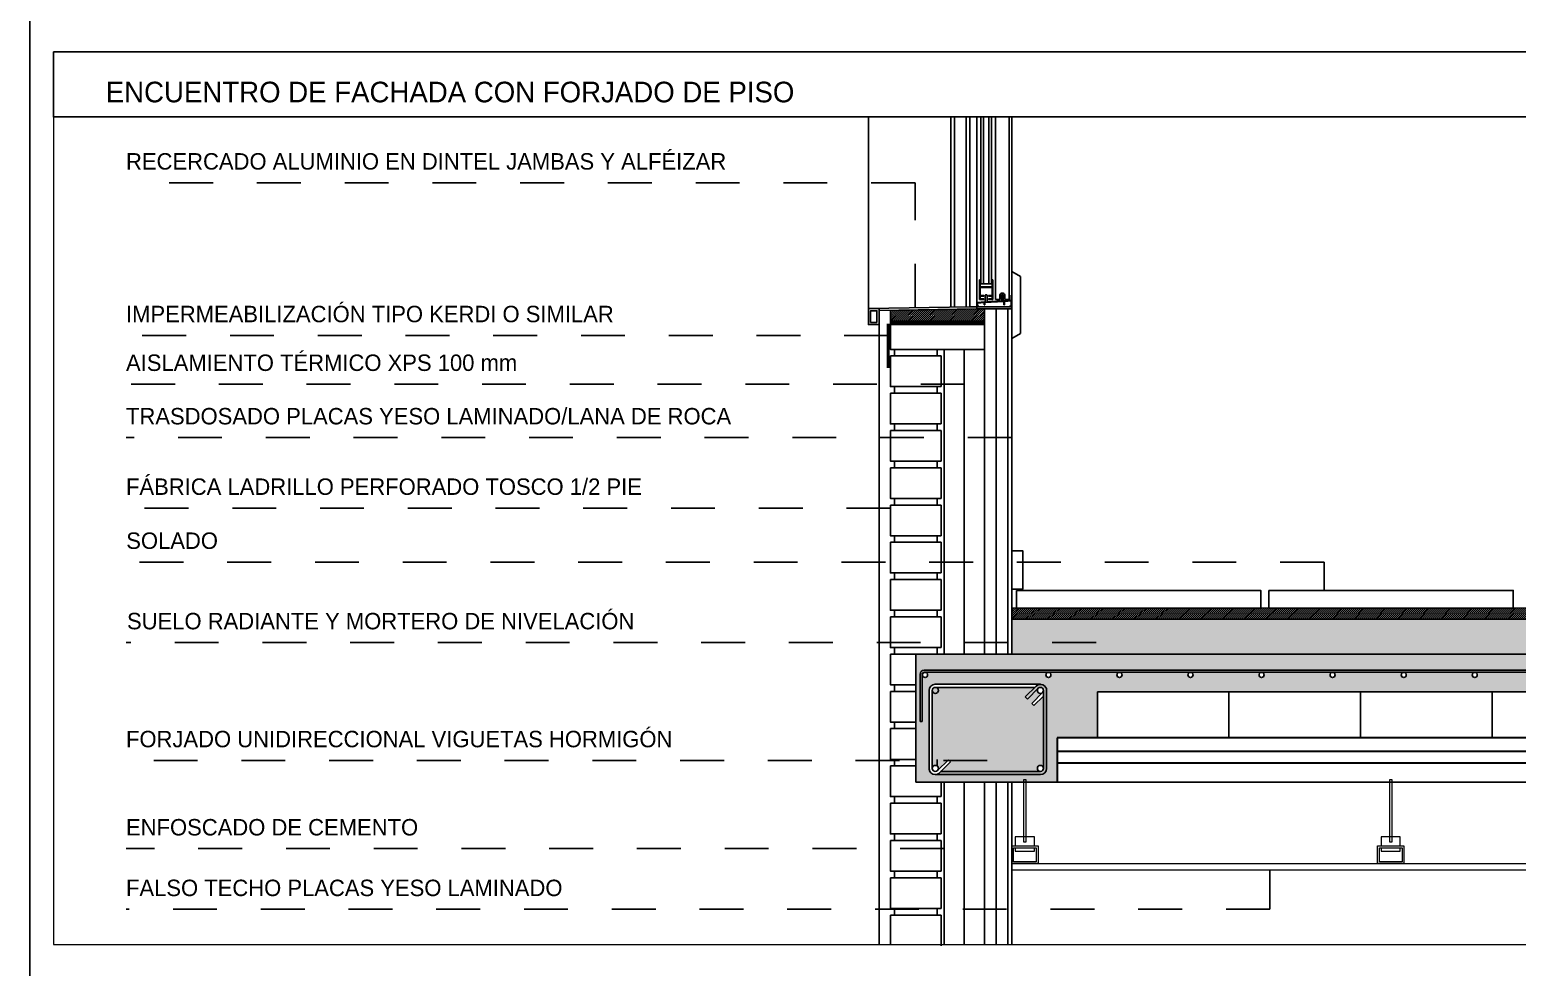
# Model space of a CAD drawing. Header units: millimetres. Extents: x 441156 to 441653, y 4514887 to 4515266.
# Drawn here: x 441537.64 to 441541.03, y 4514890.102 to 4514892.24 of the extents above; entities that cross this region are included whole.
import ezdxf

# ---------------------------------------------------------------- set-up
doc = ezdxf.new("R2010")
doc.units = ezdxf.units.MM
for name, pattern in [('CONTINUA', [0]), ('RAYITAS', [0.375, 0.25, -0.125]), ('RAYITAS2', [0.1875, 0.125, -0.0625])]:
    doc.linetypes.add(name, pattern=pattern)
for name, color, linetype, lineweight in [('0-CYPE1', 2, 'Continuous', 18), ('4', 5, 'Continuous', 9), ('_CAVITI-AUX', 2, 'Continuous', 5), ('CAVITI-MODULOS', 4, 'Continuous', 5), ('SOLA_NUDOS', 19, 'Continuous', 0), ('TEXTO', 4, 'Continuous', 30), ('TEXTOS', 2, 'Continuous', 30)]:
    doc.layers.add(name, color=color, linetype=linetype, lineweight=lineweight)
doc.layers.add('01_cartela', color=6, linetype='Continuous', plot=False)
for name, color, linetype in [('01_proyeccion', 36, 'RAYITAS'), ('03-VISTAS', 7, 'Continuous'), ('03_tabiques', 3, 'Continuous'), ('041-ESTRUCTURA', 166, 'Continuous'), ('08-VARIOS', 5, 'Continuous'), ('082-TRAMAS', 4, 'Continuous'), ('8-VARIOS', 5, 'Continuous'), ('BORDE-A1', 4, 'Continuous'), ('MUROS', 1, 'Continuous'), ('PALAU', 250, 'Continuous'), ('VENTANAS', 5, 'Continuous')]:
    doc.layers.add(name, color=color, linetype=linetype)
doc.styles.add('BERNARDO', font='')
doc.styles.add('Century Gothic_5', font='', dxfattribs={"height": 2.5})
doc.styles.get('BERNARDO').set_extended_font_data('Century Gothic')
doc.styles.get('Century Gothic_5').set_extended_font_data('Century Gothic')
doc.linetypes.add('AISLAMIENTO', pattern='A,0.00254,-2.54,[134,ltypeshp.shx,S=2.54,R=0,X=-2.54,Y=0],-5.08,[134,ltypeshp.shx,S=2.54,R=180,X=2.54,Y=0],-2.54', length=10.16254)
pattern_1 = [(45, (0, 0), (-0.0022450640302673, 0.0022450640302673), [])]

msp = doc.modelspace()

# ---------------------------------------------------------------- hatches: boundary and pattern name
at = {"layer": '0-CYPE1', "linetype": 'Continuous'}
h = msp.add_hatch(dxfattribs=at)
h.set_pattern_fill('HONEY', color=2, scale=0.05, style=0)
h.set_pattern_definition([(0, (440899.182712, 4514787.990665), (0.009375, 0.00541265875), [0.00625, -0.0125]), (120, (440899.182712, 4514787.990665), (-0.00937499998, 0.005412658785), [0.00625, -0.0125]), (60, (440899.182712, 4514787.990665), (2e-11, 0.010825317535), [-0.0125, 0.00625])])
h.paths.add_polyline_path([(441539.8779, 4514890.8958), (441541.7238, 4514890.8958), (441541.7238, 4514890.8158), (441539.8779, 4514890.8158)])
at = {"layer": '082-TRAMAS'}
h = msp.add_hatch(dxfattribs=at)
h.set_pattern_fill('AR-CONC', color=256, scale=0.01, style=0)
h.set_pattern_definition([(50, (439686.89523, 4515162.803935), (0.0717260183, -0.0062752135), [0.0075, -0.0825]), (355, (439686.89523, 4515162.803935), (-0.0138751334, 0.0752192134), [0.006, -0.066]), (100.4514445, (439686.901205, 4515162.80341), (0.0578508847, 0.068943999), [0.0063740192, -0.0701142112]), (46.1842, (439686.89523, 4515162.823935), (0.106724133, -0.016551928), [0.01125, -0.12375]), (96.6356355, (439686.90412, 4515162.82256), (0.0934661946, 0.09741186), [0.009561034, -0.105171376]), (351.184164, (439686.89523, 4515162.82394), (0.0934661945, 0.09741186), [0.009, -0.099]), (21, (439686.90523, 4515162.818935), (0.0596907052, -0.040261889), [0.0075, -0.0825]), (326, (439686.90523, 4515162.818935), (0.0243315332, 0.0725150045), [0.006, -0.066]), (71.4514447, (439686.9102, 4515162.81558), (0.0840222377, 0.0322531153), [0.006374019, -0.0701142112]), (37.5, (439686.895228, 4515162.803935), (0.00121598553, 0.0332893854), [0, -0.0652, 0, -0.067, 0, -0.06625]), (7.5, (439686.895228, 4515162.803935), (0.02630695374, 0.0394411712), [0, -0.0382, 0, -0.0637, 0, -0.02525]), (327.5, (439686.872928, 4515162.803935), (0.0533822436, -0.00225548717), [0, -0.025, 0, -0.078, 0, -0.1035]), (317.5, (439686.86293, 4515162.803935), (0.0583186169, 0.0100104982), [0, -0.0325, 0, -0.0518, 0, -0.0735])])
edge = h.paths.add_edge_path()
edge.add_arc((441540.6094, 4514890.7682), 0.00581, 0, 89.9753, ccw=False)
edge.add_arc((441540.6094, 4514890.7682), 0.00581, -180, 0, ccw=False)
edge.add_arc((441540.6094, 4514890.7682), 0.00581, 90, 180, ccw=False)
edge.add_line((441540.6094, 4514890.774), (441540.4474, 4514890.774))
edge.add_arc((441540.4474, 4514890.7682), 0.00581, 0, 89.971, ccw=False)
edge.add_arc((441540.4474, 4514890.7682), 0.00581, -180, 0, ccw=False)
edge.add_arc((441540.4474, 4514890.7682), 0.00581, 90, 180, ccw=False)
edge.add_line((441540.4474, 4514890.774), (441540.2854, 4514890.774))
edge.add_arc((441540.2854, 4514890.7682), 0.00581, 0, 89.9648, ccw=False)
edge.add_arc((441540.2854, 4514890.7682), 0.00581, -180, 0, ccw=False)
edge.add_arc((441540.2854, 4514890.7682), 0.00581, 90, 180, ccw=False)
edge.add_line((441540.2854, 4514890.774), (441540.1235, 4514890.774))
edge.add_arc((441540.1235, 4514890.7682), 0.00581, 0, 89.9555, ccw=False)
edge.add_arc((441540.1235, 4514890.7682), 0.00581, -180, 0, ccw=False)
edge.add_arc((441540.1235, 4514890.7682), 0.00581, 90, 180, ccw=False)
edge.add_line((441540.1235, 4514890.774), (441539.9615, 4514890.774))
edge.add_arc((441539.9615, 4514890.7682), 0.00581, 0, 89.9392, ccw=False)
edge.add_arc((441539.9615, 4514890.7682), 0.00581, -180, 0, ccw=False)
edge.add_arc((441539.9615, 4514890.7682), 0.00581, 90, 180, ccw=False)
edge.add_line((441539.9615, 4514890.774), (441539.6803, 4514890.774))
edge.add_arc((441539.6803, 4514890.7682), 0.00581, 0, 89.9045, ccw=False)
edge.add_arc((441539.6803, 4514890.7682), 0.00581, -180, 0, ccw=False)
edge.add_line((441539.6745, 4514890.7682), (441539.6738, 4514890.6619))
edge.add_line((441539.6738, 4514890.6619), (441539.6691, 4514890.6619))
edge.add_line((441539.6691, 4514890.6619), (441539.6691, 4514890.7695))
edge.add_arc((441539.6785, 4514890.7695), 0.00936, 90.0212, 180.009, ccw=False)
edge.add_line((441539.6785, 4514890.7788), (441541.7238, 4514890.7788))
edge.add_line((441541.7238, 4514890.7788), (441541.7238, 4514890.816))
edge.add_line((441541.7238, 4514890.816), (441539.6595, 4514890.816))
edge.add_line((441539.6595, 4514890.816), (441539.6595, 4514890.5235))
edge.add_line((441539.6595, 4514890.5235), (441539.9815, 4514890.5235))
edge.add_line((441539.9815, 4514890.5235), (441539.9815, 4514890.6249))
edge.add_line((441539.9815, 4514890.6249), (441540.0731, 4514890.6249))
edge.add_line((441540.0731, 4514890.6249), (441540.0731, 4514890.7299))
edge.add_line((441540.0731, 4514890.7299), (441541.7238, 4514890.7299))
edge.add_line((441541.7238, 4514890.7299), (441541.7238, 4514890.7745))
edge.add_line((441541.7238, 4514890.7745), (441541.5813, 4514890.774))
edge.add_arc((441541.5813, 4514890.7682), 0.00581, 0, 90, ccw=False)
edge.add_arc((441541.5813, 4514890.7682), 0.00581, -180, 0, ccw=False)
edge.add_arc((441541.5813, 4514890.7682), 0.00581, 90, 180, ccw=False)
edge.add_line((441541.5813, 4514890.774), (441541.4193, 4514890.774))
edge.add_arc((441541.4193, 4514890.7682), 0.00581, 0, 89.9858, ccw=False)
edge.add_arc((441541.4193, 4514890.7682), 0.00581, -180, 0, ccw=False)
edge.add_arc((441541.4193, 4514890.7682), 0.00581, 90, 180, ccw=False)
edge.add_line((441541.4193, 4514890.774), (441541.2573, 4514890.774))
edge.add_arc((441541.2573, 4514890.7682), 0.00581, 0, 89.9845, ccw=False)
edge.add_arc((441541.2573, 4514890.7682), 0.00581, -180, 0, ccw=False)
edge.add_arc((441541.2573, 4514890.7682), 0.00581, 90, 180, ccw=False)
edge.add_line((441541.2573, 4514890.774), (441541.0953, 4514890.774))
edge.add_arc((441541.0953, 4514890.7682), 0.00581, 0, 89.9829, ccw=False)
edge.add_arc((441541.0953, 4514890.7682), 0.00581, -180, 0, ccw=False)
edge.add_arc((441541.0953, 4514890.7682), 0.00581, 90, 180, ccw=False)
edge.add_line((441541.0953, 4514890.774), (441540.9334, 4514890.774))
edge.add_arc((441540.9333, 4514890.7682), 0.00581, 0, 89.9809, ccw=False)
edge.add_arc((441540.9333, 4514890.7682), 0.00581, -180, 0, ccw=False)
edge.add_arc((441540.9333, 4514890.7682), 0.00581, 90, 180, ccw=False)
edge.add_line((441540.9333, 4514890.774), (441540.7714, 4514890.774))
edge.add_arc((441540.7714, 4514890.7682), 0.00581, 0, 89.9785, ccw=False)
edge.add_arc((441540.7714, 4514890.7682), 0.00581, -180, 0, ccw=False)
edge.add_arc((441540.7714, 4514890.7682), 0.00581, 90, 180, ccw=False)
edge.add_line((441540.7714, 4514890.774), (441540.6094, 4514890.774))
edge = h.paths.add_edge_path(flags=16)
edge.add_line((441539.7136, 4514890.5452), (441539.7384, 4514890.57))
edge.add_line((441539.7384, 4514890.57), (441539.7335, 4514890.5749))
edge.add_line((441539.7335, 4514890.5749), (441539.7087, 4514890.5501))
edge.add_arc((441539.7037, 4514890.5551), 0.00702, 180, 315, ccw=False)
edge.add_line((441539.6967, 4514890.5551), (441539.6967, 4514890.7329))
edge.add_arc((441539.7037, 4514890.7329), 0.00702, 90, 180, ccw=False)
edge.add_line((441539.7037, 4514890.74), (441539.7107, 4514890.74))
edge.add_line((441539.7107, 4514890.74), (441539.9306, 4514890.74))
edge.add_line((441539.9306, 4514890.74), (441539.9335, 4514890.7429))
edge.add_arc((441539.9435, 4514890.7329), 0.014, 90.0152, 135, ccw=False)
edge.add_line((441539.9434, 4514890.747), (441539.7107, 4514890.747))
edge.add_line((441539.7107, 4514890.747), (441539.7037, 4514890.747))
edge.add_arc((441539.7037, 4514890.7329), 0.014, 90.0152, 180)
edge.add_line((441539.6897, 4514890.7329), (441539.6897, 4514890.5551))
edge.add_arc((441539.7037, 4514890.5551), 0.014, 180, 270)
edge.add_arc((441539.7037, 4514890.5551), 0.014, 270, 315)
edge = h.paths.add_edge_path(flags=16)
edge.add_arc((441539.9435, 4514890.5551), 0.00702, -180, 0, ccw=False)
edge.add_arc((441539.9435, 4514890.5551), 0.00702, 0, 180, ccw=False)
edge.add_line((441539.9505, 4514890.5551), (441539.9505, 4514890.7201))
edge.add_line((441539.9505, 4514890.7201), (441539.9286, 4514890.6982))
edge.add_line((441539.9286, 4514890.6982), (441539.9236, 4514890.7032))
edge.add_line((441539.9236, 4514890.7032), (441539.9484, 4514890.728))
edge.add_arc((441539.9435, 4514890.7329), 0.00702, 180, 315.0163, ccw=False)
edge.add_arc((441539.9435, 4514890.7329), 0.00702, 0, 180, ccw=False)
edge.add_line((441539.9505, 4514890.7329), (441539.9505, 4514890.5551))
edge = h.paths.add_edge_path(flags=16)
edge.add_arc((441539.7037, 4514890.5551), 0.00702, 0, 180)
edge.add_arc((441539.7037, 4514890.5551), 0.00702, 180, 360)
at = {"layer": '_CAVITI-AUX', "linetype": 'CONTINUA'}
h = msp.add_hatch(dxfattribs=at)
h.set_pattern_fill('ANSI31', color=254, scale=0.001)
h.set_pattern_definition(pattern_1)
h.paths.add_polyline_path([(441539.6015, 4514891.5751), (441539.6015, 4514891.5997), (441539.8157, 4514891.603), (441539.8157, 4514891.5751)])
h = msp.add_hatch(dxfattribs=at)
h.set_pattern_fill('ANSI31', color=254)
h.set_pattern_definition([(45, (0, 1.3944), (-2.2450640303, 2.2450640303), [])])
h.paths.add_polyline_path([(441539.8779, 4514890.896), (441541.7238, 4514890.896), (441541.7238, 4514890.9209), (441539.8779, 4514890.9209)])
h = msp.add_hatch(dxfattribs=at)
h.set_pattern_fill('ANSI31', color=254, scale=0.001)
h.set_pattern_definition(pattern_1)
h.paths.add_polyline_path([(441539.8779, 4514890.896), (441541.7238, 4514890.896), (441541.7238, 4514890.9209), (441539.8779, 4514890.9209)])

# ---------------------------------------------------------------- linework, layer by layer
at = {"color": 2}
for p, q in [((441539.7393, 4514891.6071), (441539.7393, 4514892.041)), ((441539.7473, 4514892.041), (441539.7473, 4514891.6072)), ((441539.7473, 4514892.041), (441539.7473, 4514891.6072)), ((441539.7473, 4514892.041), (441539.7473, 4514891.6072)), ((441539.7743, 4514892.041), (441539.7743, 4514891.6076)), ((441539.7743, 4514892.041), (441539.7743, 4514891.6076)), ((441539.7823, 4514891.6078), (441539.7823, 4514892.041)), ((441540.0731, 4514890.7299, -0.0455), (441540.0731, 4514890.6249, -0.0455)), ((441540.0731, 4514890.7299, -0.0455), (441541.7238, 4514890.7299, -0.0455)), ((441540.0731, 4514890.7299, -0.0455), (441540.0731, 4514890.6249, -0.0455)), ((441540.3731, 4514890.7299, -0.0455), (441540.3731, 4514890.6249, -0.0455)), ((441540.3731, 4514890.7299, -0.0455), (441540.3731, 4514890.6249, -0.0455)), ((441540.6731, 4514890.7299, -0.0455), (441540.6731, 4514890.6249, -0.0455)), ((441540.6731, 4514890.7299, -0.0455), (441540.6731, 4514890.6249, -0.0455)), ((441540.9731, 4514890.7299, -0.0455), (441540.9731, 4514890.6249, -0.0455)), ((441540.9731, 4514890.7299, -0.0455), (441540.9731, 4514890.6249, -0.0455))]:
    msp.add_line(p, q, dxfattribs=at)
at = {"color": 4}
msp.add_line((441539.8779, 4514890.8958, -0.0455), (441541.7238, 4514890.8958, -0.0455), dxfattribs=at)
at = {"layer": '01_cartela', "color": 1}
msp.add_lwpolyline([(441537.6397, 4514887.4462), (441543.3824, 4514887.4462), (441543.3824, 4514895.6164), (441537.6397, 4514895.6164)], close=True, dxfattribs=at)
at = {"layer": '01_proyeccion', "color": 10, "linetype": 'RAYITAS', "ltscale": 0.15}
for p, q in [((441539.6576, 4514891.8906, -0.0683), (441537.8591, 4514891.8906)), ((441539.6576, 4514891.6057, -0.0683), (441539.6576, 4514891.8906, -0.0683)), ((441539.6576, 4514891.6057, -0.0683), (441539.6576, 4514891.8906, -0.0683)), ((441539.5963, 4514891.5426, -0.0659), (441537.8591, 4514891.5426)), ((441539.7708, 4514891.4315), (441537.8591, 4514891.4315)), ((441539.8779, 4514891.3096), (441537.8591, 4514891.3096)), ((441539.6015, 4514891.1488), (441537.8591, 4514891.1488)), ((441540.5899, 4514891.0256, -0.0455), (441537.8591, 4514891.0256)), ((441540.5899, 4514891.0256, -0.0455), (441540.5899, 4514890.9609, -0.0455)), ((441540.0702, 4514890.8422), (441537.8591, 4514890.8422)), ((441539.8222, 4514890.5732, -0.0455), (441537.8591, 4514890.5732, -0.0455)), ((441539.7238, 4514890.3722), (441537.8591, 4514890.3722)), ((441540.4664, 4514890.2338), (441540.4664, 4514890.3233)), ((441540.4664, 4514890.2338), (441537.8591, 4514890.2338))]:
    msp.add_line(p, q, dxfattribs=at)
at = {"layer": '03-VISTAS', "elevation": -0.0455}
for points in [[(441539.8779, 4514890.9638), (441539.9032, 4514890.9638), (441539.9032, 4514891.0513), (441539.8779, 4514891.0513)], [(441539.8889, 4514890.9609), (441539.8889, 4514890.9209), (441540.4457, 4514890.9209), (441540.4457, 4514890.9609)], [(441540.4642, 4514890.9609), (441540.4642, 4514890.9209), (441541.021, 4514890.9209), (441541.021, 4514890.9609)]]:
    msp.add_lwpolyline(points, close=True, dxfattribs=at)
at = {"layer": '03_tabiques', "ltscale": 2.5}
msp.add_lwpolyline([(441537.6938, 4514892.1896), (441541.7238, 4514892.1896), (441541.7238, 4514892.041), (441537.6938, 4514892.041)], close=True, dxfattribs=at)
at = {"layer": '041-ESTRUCTURA'}
for p, q in [((441539.6691, 4514890.7695, -0.0455), (441539.6691, 4514890.6619, -0.0455)), ((441539.6738, 4514890.7698, -0.0455), (441539.6738, 4514890.6619, -0.0455)), ((441541.7238, 4514890.7788, -0.0455), (441539.6785, 4514890.7788, -0.0455)), ((441541.7238, 4514890.7745, -0.0455), (441539.6785, 4514890.7745, -0.0455)), ((441539.9335, 4514890.7429, -0.0455), (441539.9087, 4514890.7181, -0.0455)), ((441539.9385, 4514890.7379, -0.0455), (441539.9137, 4514890.7131, -0.0455)), ((441539.9137, 4514890.7131, -0.0455), (441539.9087, 4514890.7181, -0.0455)), ((441539.9484, 4514890.728, -0.0455), (441539.9236, 4514890.7032, -0.0455)), ((441539.9286, 4514890.6982, -0.0455), (441539.9236, 4514890.7032, -0.0455)), ((441539.9505, 4514890.7201, -0.0455), (441539.9286, 4514890.6982, -0.0455)), ((441539.6738, 4514890.6619, -0.0455), (441539.6691, 4514890.6619, -0.0455)), ((441539.7087, 4514890.5501, -0.0455), (441539.7335, 4514890.5749, -0.0455)), ((441539.7136, 4514890.5452, -0.0455), (441539.7384, 4514890.57, -0.0455)), ((441539.7335, 4514890.5749, -0.0455), (441539.7384, 4514890.57, -0.0455))]:
    msp.add_line(p, q, dxfattribs=at)
at = {"layer": '041-ESTRUCTURA', "elevation": -0.0455}
for points in [[(441539.6015, 4514890.9008), (441539.6015, 4514890.8308), (441539.7175, 4514890.8308)], [(441539.6897, 4514890.7329), (441539.6897, 4514890.5551)], [(441539.6967, 4514890.7329), (441539.6967, 4514890.5551)], [(441539.7107, 4514890.747), (441539.7037, 4514890.747)], [(441539.7107, 4514890.74), (441539.7037, 4514890.74)], [(441539.9435, 4514890.747), (441539.7107, 4514890.747)], [(441539.9306, 4514890.74), (441539.7107, 4514890.74)], [(441539.9505, 4514890.5551), (441539.9505, 4514890.7329)], [(441539.9575, 4514890.5551), (441539.9575, 4514890.7329)], [(441539.7037, 4514890.541), (441539.9435, 4514890.541)], [(441539.7159, 4514890.5481), (441539.9435, 4514890.5481)]]:
    msp.add_lwpolyline(points, dxfattribs=at)
at = {"layer": '041-ESTRUCTURA'}
for centre, radius in [((441539.6803, 4514890.7682, -0.0455), 0.00581), ((441539.9615, 4514890.7682, -0.0455), 0.00581), ((441540.1235, 4514890.7682, -0.0455), 0.00581), ((441540.2854, 4514890.7682, -0.0455), 0.00581), ((441540.4474, 4514890.7682, -0.0455), 0.00581), ((441540.6094, 4514890.7682, -0.0455), 0.00581), ((441540.7714, 4514890.7682, -0.0455), 0.00581), ((441540.9333, 4514890.7682, -0.0455), 0.00581), ((441539.7037, 4514890.7329, -0.0455), 0.00702), ((441539.9435, 4514890.7329, -0.0455), 0.00702), ((441539.7037, 4514890.5551, -0.0455), 0.00702), ((441539.7037, 4514890.5551, -0.0455), 0.00702), ((441539.9435, 4514890.5551, -0.0455), 0.00702)]:
    msp.add_circle(centre, radius, dxfattribs=at)
for centre, radius, start, end in [((441539.6785, 4514890.7695, -0.0455), 0.00936, 90, 180), ((441539.6785, 4514890.7698, -0.0455), 0.00468, 90, 180), ((441539.7037, 4514890.7329, -0.0455), 0.014, 90, 180), ((441539.9435, 4514890.7329, -0.0455), 0.014, 0, 135), ((441539.7037, 4514890.5551, -0.0455), 0.014, 180, 210), ((441539.7037, 4514890.5551, -0.0455), 0.014, 180, 270), ((441539.7037, 4514890.5551, -0.0455), 0.014, 270, 315.0142), ((441539.9435, 4514890.5551, -0.0455), 0.014, 270, 0)]:
    msp.add_arc(centre, radius, start, end, dxfattribs=at)
at = {"layer": '08-VARIOS'}
for p, q in [((441539.7983, 4514891.6078, -0.0455), (441539.7983, 4514892.041, -0.0455)), ((441539.7983, 4514891.6276, -0.0455), (441539.7983, 4514892.041, -0.0455)), ((441539.8411, 4514892.041, -0.0455), (441539.8411, 4514891.6247, -0.0455)), ((441539.8719, 4514892.041, -0.0455), (441539.8719, 4514891.6247, -0.0455)), ((441539.8779, 4514891.6078, -0.0455), (441539.8779, 4514892.041, -0.0455)), ((441539.8978, 4514891.6768, -0.0455), (441539.8779, 4514891.6883, -0.0455)), ((441539.8043, 4514891.6694, -0.0455), (441539.8068, 4514891.6694, -0.0455)), ((441539.8043, 4514891.6247, -0.0455), (441539.8043, 4514891.6694, -0.0455)), ((441539.8058, 4514891.6679, -0.0455), (441539.8068, 4514891.6679, -0.0455)), ((441539.8058, 4514891.653, -0.0455), (441539.8058, 4514891.6679, -0.0455)), ((441539.8058, 4514891.653, -0.0455), (441539.8336, 4514891.653, -0.0455)), ((441539.8058, 4514891.6336, -0.0455), (441539.8058, 4514891.6515, -0.0455)), ((441539.8058, 4514891.6515, -0.0455), (441539.8336, 4514891.6515, -0.0455)), ((441539.8068, 4514891.6679, -0.0455), (441539.8068, 4514891.6694, -0.0455)), ((441539.8327, 4514891.6694, -0.0455), (441539.8351, 4514891.6694, -0.0455)), ((441539.8327, 4514891.6679, -0.0455), (441539.8327, 4514891.6694, -0.0455)), ((441539.8327, 4514891.6679, -0.0455), (441539.8336, 4514891.6679, -0.0455)), ((441539.8336, 4514891.653, -0.0455), (441539.8336, 4514891.6679, -0.0455)), ((441539.8336, 4514891.6336, -0.0455), (441539.8336, 4514891.6515, -0.0455)), ((441539.8351, 4514891.6247, -0.0455), (441539.8351, 4514891.6694, -0.0455)), ((441539.8978, 4514891.5468, -0.0455), (441539.8978, 4514891.6768, -0.0455)), ((441539.7983, 4514891.6078, -0.0455), (441539.7983, 4514891.6346, -0.0455)), ((441539.8177, 4514891.619, -0.0455), (441539.7983, 4514891.6177, -0.0455)), ((441539.815, 4514891.6173, -0.0455), (441539.7998, 4514891.6163, -0.0455)), ((441539.7998, 4514891.6163, -0.0455), (441539.7998, 4514891.6092, -0.0455)), ((441539.8043, 4514891.6247, -0.0455), (441539.8143, 4514891.6247, -0.0455)), ((441539.8058, 4514891.6336, -0.0455), (441539.8143, 4514891.6336, -0.0455)), ((441539.8058, 4514891.6336, -0.0455), (441539.8143, 4514891.6336, -0.0455)), ((441539.8058, 4514891.6262, -0.0455), (441539.8058, 4514891.6321, -0.0455)), ((441539.8058, 4514891.6321, -0.0455), (441539.8143, 4514891.6321, -0.0455)), ((441539.8058, 4514891.6262, -0.0455), (441539.8143, 4514891.6262, -0.0455)), ((441539.8143, 4514891.6336, -0.0455), (441539.8143, 4514891.6321, -0.0455)), ((441539.8143, 4514891.6262, -0.0455), (441539.8143, 4514891.6247, -0.0455)), ((441539.815, 4514891.6173, -0.0455), (441539.815, 4514891.6123, -0.0455)), ((441539.8597, 4514891.6201, -0.0455), (441539.8165, 4514891.6174, -0.0455)), ((441539.8165, 4514891.6174, -0.0455), (441539.8165, 4514891.6123, -0.0455)), ((441539.8177, 4514891.6346, -0.0455), (441539.8177, 4514891.619, -0.0455)), ((441539.8217, 4514891.6346, -0.0455), (441539.8217, 4514891.6192, -0.0455)), ((441539.8545, 4514891.6213, -0.0455), (441539.8217, 4514891.6192, -0.0455)), ((441539.8252, 4514891.6336, -0.0455), (441539.8252, 4514891.6321, -0.0455)), ((441539.8252, 4514891.6336, -0.0455), (441539.8336, 4514891.6336, -0.0455)), ((441539.8252, 4514891.6321, -0.0455), (441539.8336, 4514891.6321, -0.0455)), ((441539.8252, 4514891.6262, -0.0455), (441539.8336, 4514891.6262, -0.0455)), ((441539.8252, 4514891.6262, -0.0455), (441539.8252, 4514891.6247, -0.0455)), ((441539.8252, 4514891.6247, -0.0455), (441539.8351, 4514891.6247, -0.0455)), ((441539.8336, 4514891.6262, -0.0455), (441539.8336, 4514891.6321, -0.0455)), ((441539.851, 4514891.6247, -0.0455), (441539.8411, 4514891.6247, -0.0455)), ((441539.851, 4514891.6247, -0.0455), (441539.851, 4514891.6346, -0.0455)), ((441539.8545, 4514891.6346, -0.0455), (441539.8545, 4514891.6213, -0.0455)), ((441539.8585, 4514891.6346, -0.0455), (441539.8585, 4514891.6215, -0.0455)), ((441539.8763, 4514891.6227, -0.0455), (441539.8585, 4514891.6215, -0.0455)), ((441539.8597, 4514891.6201, -0.0455), (441539.8597, 4514891.6123, -0.0455)), ((441539.8764, 4514891.6212, -0.0455), (441539.8612, 4514891.6202, -0.0455)), ((441539.8612, 4514891.6202, -0.0455), (441539.8612, 4514891.6123, -0.0455)), ((441539.862, 4514891.6247, -0.0455), (441539.862, 4514891.6346, -0.0455)), ((441539.8719, 4514891.6247, -0.0455), (441539.862, 4514891.6247, -0.0455)), ((441539.8764, 4514891.6346, -0.0455), (441539.8764, 4514891.6227, -0.0455)), ((441539.8779, 4514891.6346, -0.0455), (441539.8764, 4514891.6346, -0.0455)), ((441539.8764, 4514891.6212, -0.0455), (441539.8764, 4514891.6092, -0.0455)), ((441539.8033, 4514891.6092, -0.0455), (441539.7998, 4514891.6092, -0.0455)), ((441539.8033, 4514891.6078, -0.0455), (441539.8033, 4514891.6092, -0.0455)), ((441539.8165, 4514891.6123, -0.0455), (441539.815, 4514891.6123, -0.0455)), ((441539.8157, 4514890.8158), (441539.8157, 4514891.603)), ((441539.8597, 4514891.6123, -0.0455), (441539.8612, 4514891.6123, -0.0455)), ((441539.869, 4514890.8158, -0.0455), (441539.869, 4514891.603, -0.0455)), ((441539.8764, 4514891.6092, -0.0455), (441539.8729, 4514891.6092, -0.0455)), ((441539.8729, 4514891.6092, -0.0455), (441539.8729, 4514891.6078, -0.0455)), ((441539.8729, 4514891.6078, -0.0455), (441539.8779, 4514891.6078, -0.0455)), ((441539.8779, 4514890.8158, -0.0455), (441539.8779, 4514891.6078, -0.0455)), ((441539.8779, 4514891.5353, -0.0455), (441539.8978, 4514891.5468, -0.0455)), ((441539.6109, 4514890.9158, -0.0455), (441539.6109, 4514890.9008, -0.0455)), ((441539.708, 4514890.9158, -0.0455), (441539.708, 4514890.9008, -0.0455)), ((441539.6109, 4514890.8158, -0.0455), (441539.6109, 4514890.8308, -0.0455)), ((441539.708, 4514890.8158, -0.0455), (441539.708, 4514890.8308, -0.0455)), ((441539.6109, 4514890.7458, -0.0455), (441539.6109, 4514890.7308, -0.0455)), ((441539.6109, 4514890.6608, -0.0455), (441539.6109, 4514890.6458, -0.0455)), ((441539.6109, 4514890.5758, -0.0455), (441539.6109, 4514890.5608, -0.0455)), ((441539.708, 4514890.5758, -0.0455), (441539.708, 4514890.5608, -0.0455)), ((441539.6109, 4514890.4908, -0.0455), (441539.6109, 4514890.4758, -0.0455)), ((441539.708, 4514890.4908, -0.0455), (441539.708, 4514890.4758, -0.0455)), ((441539.6109, 4514890.4058, -0.0455), (441539.6109, 4514890.3908, -0.0455)), ((441539.708, 4514890.4058, -0.0455), (441539.708, 4514890.3908, -0.0455)), ((441539.6109, 4514890.3208, -0.0455), (441539.6109, 4514890.3058, -0.0455)), ((441539.708, 4514890.3208, -0.0455), (441539.708, 4514890.3058, -0.0455)), ((441539.6109, 4514890.2358, -0.0455), (441539.6109, 4514890.2208, -0.0455)), ((441539.708, 4514890.2358, -0.0455), (441539.708, 4514890.2208, -0.0455))]:
    msp.add_line(p, q, dxfattribs=at)
for centre, radius, start, end in [((441539.8197, 4514891.6331, -0.0455), 0.00249, 36.8699, 143.1301), ((441539.8565, 4514891.6335, -0.0455), 0.00558, 11.4212, 168.5788), ((441539.8565, 4514891.6331, -0.0455), 0.00249, 36.8699, 143.1301)]:
    msp.add_arc(centre, radius, start, end, dxfattribs=at)
at = {"layer": '082-TRAMAS'}
msp.add_line((441539.7238, 4514891.5108, -0.0455), (441539.7238, 4514890.8158, -0.0455), dxfattribs=at)
at = {"layer": '082-TRAMAS', "color": 2, "linetype": 'AISLAMIENTO', "ltscale": 0.0025}
for points in [[(441539.8427, 4514890.8158), (441539.8427, 4514891.603)], [(441539.8427, 4514890.1537), (441539.8427, 4514890.5234)]]:
    msp.add_lwpolyline(points, dxfattribs=at)
at = {"layer": '082-TRAMAS', "color": 10, "linetype": 'RAYITAS', "ltscale": 0.1, "const_width": 0.0075, "elevation": -0.0455}
for points in [[(441539.5963, 4514891.5696), (441539.5963, 4514891.4684)], [(441539.8157, 4514891.5696), (441539.6015, 4514891.5696)]]:
    msp.add_lwpolyline(points, dxfattribs=at)
at = {"layer": '082-TRAMAS', "color": 2, "linetype": 'AISLAMIENTO', "ltscale": 0.0045, "elevation": -0.0455}
msp.add_lwpolyline([(441539.7698, 4514890.8158), (441539.7698, 4514891.5108)], dxfattribs=at)
at = {"layer": '082-TRAMAS', "color": 2, "linetype": 'AISLAMIENTO', "ltscale": 0.0044, "elevation": -0.0455}
msp.add_lwpolyline([(441539.7698, 4514890.1537), (441539.7698, 4514890.5234)], dxfattribs=at)
at = {"layer": '4', "color": 254, "linetype": 'Continuous', "elevation": -0.0455}
for points in [[(441539.9049, 4514890.3874), (441539.9109, 4514890.3874), (441539.9109, 4514890.5294), (441539.9049, 4514890.5294)], [(441540.7389, 4514890.3874), (441540.7448, 4514890.3874), (441540.7448, 4514890.5294), (441540.7389, 4514890.5294)], [(441539.8779, 4514890.3383), (441539.8779, 4514890.3783), (441539.9379, 4514890.3783), (441539.9379, 4514890.3383)], [(441539.8819, 4514890.3423), (441539.8819, 4514890.3743), (441539.9339, 4514890.3743), (441539.9339, 4514890.3423)], [(441540.7119, 4514890.3383), (441540.7119, 4514890.3783), (441540.7719, 4514890.3783), (441540.7719, 4514890.3383)], [(441540.7159, 4514890.3423), (441540.7159, 4514890.3743), (441540.7679, 4514890.3743), (441540.7679, 4514890.3423)]]:
    msp.add_lwpolyline(points, close=True, dxfattribs=at)
for points in [[(441539.9298, 4514890.3783), (441539.9298, 4514890.3994), (441539.886, 4514890.3994), (441539.886, 4514890.3783)], [(441540.7637, 4514890.3783), (441540.7637, 4514890.3994), (441540.72, 4514890.3994), (441540.72, 4514890.3783)], [(441539.886, 4514890.3743), (441539.886, 4514890.3665), (441539.9298, 4514890.3665), (441539.9298, 4514890.3743)], [(441540.72, 4514890.3743), (441540.72, 4514890.3665), (441540.7637, 4514890.3665), (441540.7637, 4514890.3743)]]:
    msp.add_lwpolyline(points, dxfattribs=at)
at = {"layer": '4', "color": 254, "linetype": 'Continuous', "ltscale": 10, "elevation": -0.0455}
msp.add_lwpolyline([(441539.8779, 4514890.3383), (441541.7238, 4514890.3383), (441541.7238, 4514890.3233), (441539.8779, 4514890.3233)], close=True, dxfattribs=at)
at = {"layer": '8-VARIOS'}
for p, q in [((441539.5514, 4514892.041, -0.0455), (441539.5514, 4514891.6039, -0.0455)), ((441539.7825, 4514891.6078, -0.0455), (441539.5514, 4514891.6039, -0.0876)), ((441539.7983, 4514891.603, -0.0426), (441539.5757, 4514891.5993, -0.0832)), ((441539.7983, 4514891.6078, -0.0455), (441539.7825, 4514891.6078, -0.0455)), ((441539.7983, 4514891.6078, -0.0455), (441539.8779, 4514891.6078, -0.0455)), ((441539.7983, 4514891.6078, -0.0455), (441539.7983, 4514891.603, -0.0455)), ((441539.7983, 4514891.603, -0.0426), (441539.8779, 4514891.603, -0.0318)), ((441539.8157, 4514891.603), (441539.8157, 4514891.5108)), ((441539.5756, 4514891.5672, -0.0455), (441539.5756, 4514890.1537, -0.0455)), ((441539.6015, 4514891.5751, -0.0811), (441539.8157, 4514891.5751, -0.0519)), ((441539.6109, 4514891.5108, -0.0455), (441539.6109, 4514891.4958, -0.0455)), ((441539.708, 4514891.5108, -0.0455), (441539.708, 4514891.4958, -0.0455)), ((441539.7175, 4514891.4958, -0.0455), (441539.7175, 4514891.4258, -0.0455)), ((441539.6109, 4514891.4258, -0.0455), (441539.6109, 4514891.4108, -0.0455)), ((441539.708, 4514891.4258, -0.0455), (441539.708, 4514891.4108, -0.0455)), ((441539.7175, 4514891.4108, -0.0455), (441539.7175, 4514891.3408, -0.0455)), ((441539.6109, 4514891.3408, -0.0455), (441539.6109, 4514891.3258, -0.0455)), ((441539.708, 4514891.3408, -0.0455), (441539.708, 4514891.3258, -0.0455)), ((441539.7175, 4514891.3258, -0.0455), (441539.7175, 4514891.2558, -0.0455)), ((441539.6109, 4514891.2558, -0.0455), (441539.6109, 4514891.2408, -0.0455)), ((441539.708, 4514891.2558, -0.0455), (441539.708, 4514891.2408, -0.0455)), ((441539.7175, 4514891.2408, -0.0455), (441539.7175, 4514891.1708, -0.0455)), ((441539.6109, 4514891.1708, -0.0455), (441539.6109, 4514891.1558, -0.0455)), ((441539.708, 4514891.1708, -0.0455), (441539.708, 4514891.1558, -0.0455)), ((441539.7175, 4514891.1558, -0.0455), (441539.7175, 4514891.0858, -0.0455)), ((441539.6109, 4514891.0858, -0.0455), (441539.6109, 4514891.0708, -0.0455)), ((441539.708, 4514891.0858, -0.0455), (441539.708, 4514891.0708, -0.0455)), ((441539.7175, 4514891.0708, -0.0455), (441539.7175, 4514891.0008, -0.0455)), ((441539.6109, 4514891.0008, -0.0455), (441539.6109, 4514890.9858, -0.0455)), ((441539.708, 4514891.0008, -0.0455), (441539.708, 4514890.9858, -0.0455)), ((441539.7175, 4514890.9858, -0.0455), (441539.7175, 4514890.9158, -0.0455)), ((441539.7175, 4514890.9008, -0.0455), (441539.7175, 4514890.8308, -0.0455)), ((441539.6595, 4514890.816, -0.0455), (441539.6595, 4514890.5235, 0)), ((441539.7175, 4514890.5235, -0.0455), (441539.7175, 4514890.4908, -0.0455)), ((441539.7238, 4514890.5234, -0.0455), (441539.7238, 4514890.1537, -0.0455)), ((441539.8157, 4514890.1537), (441539.8157, 4514890.5234)), ((441539.869, 4514890.1537, -0.0455), (441539.869, 4514890.5234, -0.0455)), ((441539.8779, 4514890.1537, -0.0455), (441539.8779, 4514890.5234, -0.0455)), ((441539.7175, 4514890.4758, -0.0455), (441539.7175, 4514890.4058, -0.0455)), ((441539.7175, 4514890.3908, -0.0455), (441539.7175, 4514890.3208, -0.0455)), ((441539.7175, 4514890.3058, -0.0455), (441539.7175, 4514890.2358, -0.0455)), ((441539.7175, 4514890.2208, -0.0455), (441539.7175, 4514890.1508, -0.0455))]:
    msp.add_line(p, q, dxfattribs=at)
at = {"layer": '8-VARIOS', "elevation": -0.0455}
for points in [[(441539.5514, 4514891.6039), (441539.5514, 4514891.5672)], [(441539.6015, 4514891.5997), (441539.6015, 4514891.5108), (441539.8157, 4514891.5108)], [(441539.6015, 4514891.5672), (441539.6015, 4514891.5108), (441539.8157, 4514891.5108)], [(441539.7175, 4514891.4958), (441539.6015, 4514891.4958)], [(441539.6015, 4514891.4958), (441539.6015, 4514891.4258), (441539.7175, 4514891.4258)], [(441539.7175, 4514891.4958), (441539.6015, 4514891.4958)], [(441539.6015, 4514891.4958), (441539.6015, 4514891.4258), (441539.7175, 4514891.4258)], [(441539.7175, 4514891.4108), (441539.6015, 4514891.4108)], [(441539.6015, 4514891.4108), (441539.6015, 4514891.3408), (441539.7175, 4514891.3408)], [(441539.7175, 4514891.4108), (441539.6015, 4514891.4108)], [(441539.6015, 4514891.4108), (441539.6015, 4514891.3408), (441539.7175, 4514891.3408)], [(441539.7175, 4514891.3258), (441539.6015, 4514891.3258)], [(441539.6015, 4514891.3258), (441539.6015, 4514891.2558), (441539.7175, 4514891.2558)], [(441539.7175, 4514891.3258), (441539.6015, 4514891.3258)], [(441539.6015, 4514891.3258), (441539.6015, 4514891.2558), (441539.7175, 4514891.2558)], [(441539.6015, 4514891.2408), (441539.6015, 4514891.1708), (441539.7175, 4514891.1708)], [(441539.7175, 4514891.2408), (441539.6015, 4514891.2408)], [(441539.6015, 4514891.2408), (441539.6015, 4514891.1708), (441539.7175, 4514891.1708)], [(441539.6015, 4514891.1558), (441539.6015, 4514891.0858), (441539.7175, 4514891.0858)], [(441539.7175, 4514891.1558), (441539.6015, 4514891.1558)], [(441539.6015, 4514891.1558), (441539.6015, 4514891.0858), (441539.7175, 4514891.0858)], [(441539.6015, 4514891.0708), (441539.6015, 4514891.0008), (441539.7175, 4514891.0008)], [(441539.7175, 4514891.0708), (441539.6015, 4514891.0708)], [(441539.6015, 4514891.0708), (441539.6015, 4514891.0008), (441539.7175, 4514891.0008)], [(441539.6015, 4514890.9858), (441539.6015, 4514890.9158), (441539.7175, 4514890.9158)], [(441539.7175, 4514890.9858), (441539.6015, 4514890.9858)], [(441539.6015, 4514890.9858), (441539.6015, 4514890.9158), (441539.7175, 4514890.9158)], [(441539.7175, 4514890.9008), (441539.6015, 4514890.9008)], [(441539.6015, 4514890.9008), (441539.6015, 4514890.8308), (441539.7175, 4514890.8308)], [(441539.6595, 4514890.8158), (441539.6015, 4514890.8158)], [(441539.6015, 4514890.8158), (441539.6015, 4514890.7458), (441539.6595, 4514890.7458)], [(441539.6595, 4514890.7308), (441539.6015, 4514890.7308)], [(441539.6015, 4514890.7308), (441539.6015, 4514890.6608), (441539.6595, 4514890.6608)], [(441539.6595, 4514890.6458), (441539.6015, 4514890.6458)], [(441539.6015, 4514890.6458), (441539.6015, 4514890.5758), (441539.6595, 4514890.5758)], [(441539.6595, 4514890.5608), (441539.6015, 4514890.5608)], [(441539.6015, 4514890.5608), (441539.6015, 4514890.4908), (441539.7175, 4514890.4908)], [(441539.7175, 4514890.4758), (441539.6015, 4514890.4758)], [(441539.6015, 4514890.4758), (441539.6015, 4514890.4058), (441539.7175, 4514890.4058)], [(441539.7175, 4514890.3908), (441539.6015, 4514890.3908)], [(441539.6015, 4514890.3908), (441539.6015, 4514890.3208), (441539.7175, 4514890.3208)], [(441539.7175, 4514890.3058), (441539.6015, 4514890.3058)], [(441539.6015, 4514890.3058), (441539.6015, 4514890.2358), (441539.7175, 4514890.2358)], [(441539.7175, 4514890.2208), (441539.6015, 4514890.2208)], [(441539.6015, 4514890.2208), (441539.6015, 4514890.1537)]]:
    msp.add_lwpolyline(points, dxfattribs=at)
at = {"layer": '8-VARIOS'}
for points, elevation in [([(441539.5756, 4514891.5672), (441539.5514, 4514891.5672), (441539.5514, 4514891.6039), (441539.5756, 4514891.6039)], -0.0455), ([(441539.5706, 4514891.5722), (441539.5564, 4514891.5722), (441539.5564, 4514891.5989), (441539.5706, 4514891.5989)], -0.0455), ([(441539.6015, 4514891.5751), (441539.6015, 4514891.5997), (441539.8157, 4514891.603), (441539.8157, 4514891.5751)], -0.0811)]:
    msp.add_lwpolyline(points, close=True, dxfattribs=dict(at, elevation=elevation))
at = {"layer": 'CAVITI-MODULOS', "elevation": -0.0455}
msp.add_lwpolyline([(441539.8779, 4514890.896), (441541.7238, 4514890.896), (441541.7238, 4514890.9209), (441539.8779, 4514890.9209)], close=True, dxfattribs=at)
at = {"layer": 'MUROS'}
msp.add_line((441539.7983, 4514891.6078, -0.0455), (441539.8779, 4514891.6078, -0.0455), dxfattribs=at)
at = {"layer": 'PALAU', "color": 5}
for p, q in [((441539.6595, 4514890.816, -0.0455), (441541.7238, 4514890.816, -0.0455)), ((441541.7238, 4514890.5235, -0.0455), (441539.6595, 4514890.5235, -0.0455))]:
    msp.add_line(p, q, dxfattribs=at)
at = {"layer": 'SOLA_NUDOS', "color": 3}
for points in [[(441537.6938, 4514892.1896), (441541.7238, 4514892.1896), (441541.7238, 4514890.1537)], [(441537.6938, 4514892.1896), (441537.6938, 4514890.1537), (441541.7238, 4514890.1537)]]:
    msp.add_lwpolyline(points, dxfattribs=at)
at = {"layer": 'TEXTO', "ltscale": 0.2}
for p, q in [((441539.9815, 4514890.6249, -0.0455), (441539.9815, 4514890.5235, -0.0455)), ((441541.7238, 4514890.6249, -0.0455), (441539.9815, 4514890.6249, -0.0455)), ((441539.9815, 4514890.6249, -0.0455), (441539.9815, 4514890.5235, -0.0455)), ((441539.9815, 4514890.5942, -0.0455), (441541.7238, 4514890.5942, -0.0455)), ((441539.9815, 4514890.568, -0.0455), (441541.7238, 4514890.568, -0.0455))]:
    msp.add_line(p, q, dxfattribs=at)
at = {"layer": 'VENTANAS', "color": 2}
for p, q in [((441539.8078, 4514892.041, -0.0455), (441539.8078, 4514891.6605, -0.0455)), ((441539.8138, 4514892.041, -0.0455), (441539.8138, 4514891.6605, -0.0455)), ((441539.8257, 4514892.041, -0.0455), (441539.8257, 4514891.6605, -0.0455)), ((441539.8317, 4514892.041, -0.0455), (441539.8317, 4514891.6605, -0.0455)), ((441539.8078, 4514891.6605, -0.0455), (441539.8317, 4514891.6605, -0.0455))]:
    msp.add_line(p, q, dxfattribs=at)
at = {"layer": 'VENTANAS'}
for q in [(441539.8033, 4514891.6078, -0.0455), (441539.8779, 4514891.6078, -0.0455)]:
    msp.add_line((441539.7983, 4514891.6078, -0.0455), q, dxfattribs=at)

# ---------------------------------------------------------------- texts
at = {"layer": 'BORDE-A1', "color": 5, "ltscale": 0.01, "insert": (441537.8129, 4514892.0734), "char_height": 0.04705, "width": 2.403435, "attachment_point": 7, "style": 'Century Gothic_5'}
msp.add_mtext('\\pt0.4705;ENCUENTRO DE FACHADA CON FORJADO DE PISO', dxfattribs=at)
at = {"layer": 'TEXTOS', "color": 5, "linetype": 'RAYITAS2', "ltscale": 0.005, "style": 'BERNARDO'}
for s, p in [('RECERCADO ALUMINIO EN DINTEL JAMBAS Y ALFÉIZAR', (441537.8591, 4514891.9207)), ('IMPERMEABILIZACIÓN TIPO KERDI O SIMILAR', (441537.8591, 4514891.5726)), ('AISLAMIENTO TÉRMICO XPS 100 mm', (441537.8591, 4514891.4615)), ('TRASDOSADO PLACAS YESO LAMINADO/LANA DE ROCA', (441537.8591, 4514891.3396)), ('FÁBRICA LADRILLO PERFORADO TOSCO 1/2 PIE', (441537.8591, 4514891.1789)), ('SOLADO', (441537.8597, 4514891.0557, 0)), ('SUELO RADIANTE Y MORTERO DE NIVELACIÓN', (441537.8614, 4514890.8723, 0.0001)), ('FORJADO UNIDIRECCIONAL VIGUETAS HORMIGÓN ', (441537.8591, 4514890.6033)), ('ENFOSCADO DE CEMENTO', (441537.8591, 4514890.4022)), ('FALSO TECHO PLACAS YESO LAMINADO', (441537.8591, 4514890.2639))]:
    msp.add_text(s, height=0.0375, dxfattribs=at).set_placement(p)

doc.saveas('drawing.dxf')
